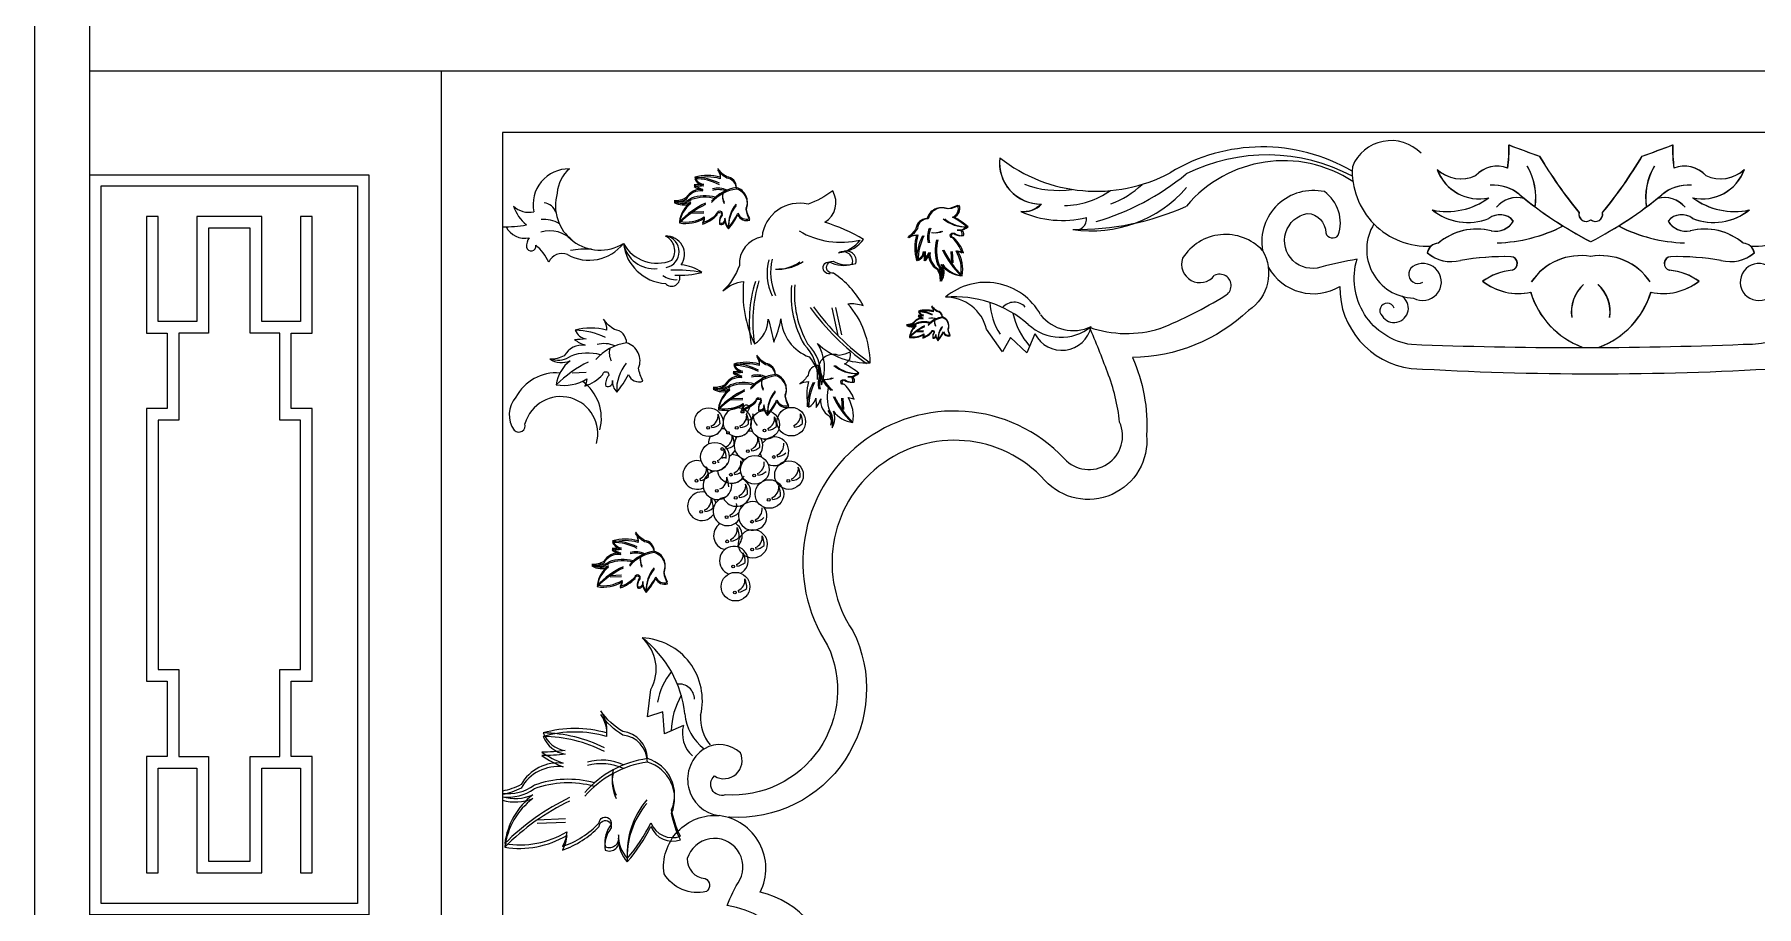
# Model space of a CAD drawing. Header units: metres. Extents: x 4107 to 6907, y 781 to 4481.
# Drawn here: x 4107 to 5656, y 2748 to 3532 of the extents above; entities that cross this region are included whole.
import ezdxf

# ---------------------------------------------------------------- set-up
doc = ezdxf.new("R2010")
doc.units = ezdxf.units.M
for name, color, linetype in [('3', 3, 'Continuous'), ('4', 4, 'Continuous'), ('7', 7, 'Continuous')]:
    doc.layers.add(name, color=color, linetype=linetype)

msp = doc.modelspace()

# ---------------------------------------------------------------- hatches: boundary and pattern name
at = {"layer": '3'}
h = msp.add_hatch(dxfattribs=at)
h.set_pattern_fill('ANGLE', scale=1.31)
h.paths.add_polyline_path([(4713.88, 3178.48, 1), (4711.38, 3178.48, 1)])
h = msp.add_hatch(dxfattribs=at)
h.set_pattern_fill('ANGLE', scale=1.31)
h.paths.add_polyline_path([(4739.63, 3178.48, 1), (4737.13, 3178.48, 1)])
h = msp.add_hatch(dxfattribs=at)
h.set_pattern_fill('ANGLE', scale=1.31)
h.paths.add_polyline_path([(4764.66, 3176.19, 1), (4762.16, 3176.19, 1)])
h = msp.add_hatch(dxfattribs=at)
h.set_pattern_fill('ANGLE', scale=1.31)
h.paths.add_polyline_path([(4726.61, 3159.53, 1), (4724.11, 3159.53, 1)])
h = msp.add_hatch(dxfattribs=at)
h.set_pattern_fill('ANGLE', scale=1.31)
h.paths.add_polyline_path([(4719.4, 3147.36, 1), (4716.9, 3147.36, 1)])
h = msp.add_hatch(dxfattribs=at)
h.set_pattern_fill('ANGLE', scale=1.31)
h.paths.add_polyline_path([(4749.66, 3157.54, 1), (4747.16, 3157.54, 1)])
h = msp.add_hatch(dxfattribs=at)
h.set_pattern_fill('ANGLE', scale=1.31)
h.paths.add_polyline_path([(4772.98, 3152.34, 1), (4770.48, 3152.34, 1)])
h = msp.add_hatch(dxfattribs=at)
h.set_pattern_fill('ANGLE', scale=1.31)
h.paths.add_polyline_path([(4703.49, 3131.02, 1), (4700.99, 3131.02, 1)])
h = msp.add_hatch(dxfattribs=at)
h.set_pattern_fill('ANGLE', scale=1.31)
h.paths.add_polyline_path([(4734.45, 3136.45, 1), (4731.95, 3136.45, 1)])
h = msp.add_hatch(dxfattribs=at)
h.set_pattern_fill('ANGLE', scale=1.31)
h.paths.add_polyline_path([(4755.37, 3135.68, 1), (4752.87, 3135.68, 1)])
h = msp.add_hatch(dxfattribs=at)
h.set_pattern_fill('ANGLE', scale=1.31)
h.paths.add_polyline_path([(4786.06, 3130.87, 1), (4783.56, 3130.87, 1)])
h = msp.add_hatch(dxfattribs=at)
h.set_pattern_fill('ANGLE', scale=1.31)
h.paths.add_polyline_path([(4721.7, 3121.82, 1), (4719.19, 3121.82, 1)])
h = msp.add_hatch(dxfattribs=at)
h.set_pattern_fill('ANGLE', scale=1.31)
h.paths.add_polyline_path([(4738.72, 3115.67, 1), (4736.22, 3115.67, 1)])
h = msp.add_hatch(dxfattribs=at)
h.set_pattern_fill('ANGLE', scale=1.31)
h.paths.add_polyline_path([(4768.43, 3113.88, 1), (4765.93, 3113.88, 1)])
h = msp.add_hatch(dxfattribs=at)
h.set_pattern_fill('ANGLE', scale=1.31)
h.paths.add_polyline_path([(4707.68, 3102.93, 1), (4705.18, 3102.93, 1)])
h = msp.add_hatch(dxfattribs=at)
h.set_pattern_fill('ANGLE', scale=1.31)
h.paths.add_polyline_path([(4730.59, 3098.32, 1), (4728.09, 3098.32, 1)])
h = msp.add_hatch(dxfattribs=at)
h.set_pattern_fill('ANGLE', scale=1.31)
h.paths.add_polyline_path([(4753.44, 3094.19, 1), (4750.94, 3094.19, 1)])
h = msp.add_hatch(dxfattribs=at)
h.set_pattern_fill('ANGLE', scale=1.31)
h.paths.add_polyline_path([(4731.12, 3076.46, 1), (4728.62, 3076.46, 1)])
h = msp.add_hatch(dxfattribs=at)
h.set_pattern_fill('ANGLE', scale=1.31)
h.paths.add_polyline_path([(4753.56, 3069.1, 1), (4751.05, 3069.1, 1)])
h = msp.add_hatch(dxfattribs=at)
h.set_pattern_fill('ANGLE', scale=1.31)
h.paths.add_polyline_path([(4736.47, 3053.93, 1), (4733.97, 3053.93, 1)])
h = msp.add_hatch(dxfattribs=at)
h.set_pattern_fill('ANGLE', scale=1.31)
h.paths.add_polyline_path([(4737.96, 3030.57, 1), (4735.46, 3030.57, 1)])

# ---------------------------------------------------------------- linework, layer by layer
for p, q in [((4708.71, 3372.94), (4698.58, 3372.5)), ((4708.71, 3371.67), (4698.58, 3371.23)), ((4931.07, 3337.13), (4931.51, 3327)), ((4932.34, 3337.13), (4932.78, 3327)), ((4824.03, 3286.39), (4829.46, 3261.63)), ((4827.16, 3286.93), (4832.59, 3262.18)), ((4906.52, 3265.75), (4900.67, 3265.5)), ((4906.52, 3265.02), (4900.67, 3264.77)), ((4977.52, 3246.89), (4963.14, 3267.17)), ((4984.65, 3259.68), (4977.52, 3246.89)), ((4999.32, 3245.94), (4984.65, 3259.68)), ((5006.64, 3263.09), (4999.32, 3245.94)), ((4602.95, 3228.24), (4590.46, 3227.7)), ((4743.78, 3205.01), (4733.65, 3204.57)), ((4743.78, 3203.74), (4733.65, 3203.3)), ((4832.7, 3205.28), (4833.14, 3195.16)), ((4833.97, 3205.28), (4834.41, 3195.16)), ((4715.48, 3180.24), (4715.89, 3178.75)), ((4741.23, 3180.24), (4741.63, 3178.75)), ((4766.26, 3177.95), (4766.66, 3176.46)), ((4789.71, 3180.69), (4790.11, 3179.2)), ((4728.21, 3161.29), (4728.61, 3159.8)), ((4721, 3149.12), (4721.41, 3147.63)), ((4751.26, 3159.3), (4751.67, 3157.81)), ((4774.58, 3154.1), (4774.99, 3152.61)), ((4705.09, 3132.78), (4705.49, 3131.29)), ((4736.05, 3138.21), (4736.45, 3136.72)), ((4756.97, 3137.44), (4757.37, 3135.95)), ((4787.66, 3132.63), (4788.07, 3131.14)), ((4740.32, 3117.44), (4740.72, 3115.95)), ((4770.02, 3115.64), (4770.43, 3114.15)), ((4709.28, 3104.69), (4709.69, 3103.2)), ((4732.19, 3100.08), (4732.6, 3098.59)), ((4755.04, 3095.96), (4755.45, 3094.47)), ((4732.72, 3078.22), (4733.12, 3076.73)), ((4755.15, 3070.86), (4755.56, 3069.37)), ((4738.07, 3055.69), (4738.48, 3054.2)), ((4634.75, 3045.93), (4624.63, 3045.49)), ((4634.75, 3044.66), (4624.63, 3044.22)), ((4739.56, 3032.33), (4739.97, 3030.84)), ((4658.09, 2918.67), (4661.17, 2943.34)), ((4671.98, 2923.3), (4658.09, 2918.67)), ((4673.52, 2903.25), (4671.98, 2923.3)), ((4690.5, 2910.96), (4673.52, 2903.25)), ((4584.24, 2826.89), (4558.92, 2825.79)), ((4584.24, 2823.71), (4558.92, 2822.61))]:
    msp.add_line(p, q, dxfattribs=at)
for points in [[(4731.01, 3358.74, 0.06), (4739.51, 3371.48, 0.41), (4750.14, 3366.71, -0.07), (4746.95, 3376.26, 0.45), (4738.23, 3394.61, 0.38), (4729.41, 3404.39, -0.11), (4721.45, 3411.82, -0.15), (4723.57, 3403.86, 0.14), (4700.72, 3403.86, 0.26), (4708.69, 3397.49, -0.03), (4700.19, 3396.96, 0.06), (4707.97, 3392.95, 0.3), (4692.75, 3385.28, -0.13), (4682.13, 3382.63, 0.24), (4697.01, 3381.57, 0.2), (4686.91, 3364.05, 0.18), (4709.23, 3368.3, -0.11), (4707.63, 3362.99, 0.12), (4720.91, 3371.48)], [(4731.01, 3357.47, 0.06), (4739.51, 3370.21, 0.41), (4750.14, 3365.43, -0.07), (4746.95, 3374.99, 0.45), (4738.23, 3393.34, 0.38), (4729.41, 3403.12, -0.11), (4721.45, 3410.55, -0.15), (4723.57, 3402.59, 0.14), (4700.72, 3402.59, 0.26), (4708.69, 3396.22, -0.03), (4700.19, 3395.69, 0.06), (4707.97, 3391.68, 0.3), (4692.75, 3384.01, -0.13), (4682.13, 3381.36, 0.24), (4697.01, 3380.3, 0.2), (4686.91, 3362.78, 0.18), (4709.23, 3367.03, -0.11), (4707.63, 3361.72, 0.12), (4720.91, 3370.21)], [(4974.74, 3416.9, 0.41), (5011.82, 3379.82, -6.28), (5011.82, 3379.82, -0.26), (4993.83, 3373.12)], [(4852.57, 3347.95, 0.06), (4817.55, 3363.43, 0.41), (4824.76, 3391.65, -0.07), (4802.6, 3379.7, 0.45), (4761.14, 3350.35, 0.38), (4740.83, 3324.45, -0.11), (4725.95, 3301.64, -0.15), (4744.64, 3310.28, 0.14), (4754.44, 3254.02, 0.26), (4766.71, 3276.38, -0.03), (4771.66, 3255.67, 0.06), (4778.2, 3276.55, 0.3), (4803.61, 3242.35, -0.13), (4814.7, 3217.32, 0.24), (4810.94, 3254.41, 0.2), (4858.41, 3237.06, 0.18), (4838.38, 3290.2, -0.11), (4852.14, 3288.55, 0.12), (4825.52, 3317.62)], [(4945.27, 3359.43, 0.06), (4932.53, 3367.93, 0.41), (4937.31, 3378.56, -0.07), (4927.76, 3375.37, 0.45), (4909.4, 3366.65, 0.38), (4899.63, 3357.84, -0.11), (4892.2, 3349.87, -0.15), (4900.16, 3351.99, 0.14), (4900.16, 3329.15, 0.26), (4906.53, 3337.12, -0.03), (4907.06, 3328.61, 0.06), (4911.07, 3336.39, 0.3), (4918.73, 3321.18, -0.13), (4921.39, 3310.55, 0.24), (4922.45, 3325.43, 0.2), (4939.96, 3315.33, 0.18), (4935.72, 3337.65, -0.11), (4941.02, 3336.05, 0.12), (4932.53, 3349.34)], [(4946.54, 3359.43, 0.06), (4933.8, 3367.93, 0.41), (4938.58, 3378.56, -0.07), (4929.03, 3375.37, 0.45), (4910.67, 3366.65, 0.38), (4900.9, 3357.84, -0.11), (4893.47, 3349.87, -0.15), (4901.43, 3351.99, 0.14), (4901.43, 3329.15, 0.26), (4907.8, 3337.12, -0.03), (4908.33, 3328.61, 0.06), (4912.34, 3336.39, 0.3), (4920, 3321.18, -0.13), (4922.66, 3310.55, 0.24), (4923.72, 3325.43, 0.2), (4941.23, 3315.33, 0.18), (4936.99, 3337.65, -0.11), (4942.3, 3336.05, 0.12), (4933.8, 3349.34)], [(5809.67, 3344.74, 0.49), (5753.96, 3390.96, 0.33), (5741.44, 3351.69, 0.6), (5752.77, 3353.89, -0.4), (5769.3, 3371.39, -1.09), (5754.49, 3322.56, 0.05), (5730.37, 3331.9, -0.41), (5643.67, 3253.41, -0.02), (5345.41, 3253.41, -0.46), (5296.38, 3330.3, 0.01), (5263.95, 3323.15, -1.07), (5251.68, 3371.39, -0.4), (5268.21, 3353.89, 0.6), (5279.54, 3351.69, 0.33), (5267.02, 3390.96, 0.53), (5211.32, 3338.18)], [(4720.91, 3371.48, -1.13), (4725.16, 3370.95, 0.21), (4723.04, 3362.99, 0.66), (4727.82, 3367.24, 0.2), (4731.01, 3358.74)], [(4720.91, 3370.21, -1.13), (4725.16, 3369.68, 0.21), (4723.04, 3361.72, 0.66), (4727.82, 3365.97, 0.2), (4731.01, 3357.47)], [(4822.4, 3317.08, -1.13), (4821.88, 3327.78, 0.21), (4842.4, 3325.96, 0.66), (4829.89, 3335.91, 0.2), (4849.44, 3347.41)], [(4825.52, 3317.62, -1.13), (4825.01, 3328.32, 0.21), (4845.53, 3326.5, 0.66), (4833.02, 3336.46, 0.2), (4852.57, 3347.95)], [(4932.53, 3349.34, -1.13), (4933.06, 3353.59, 0.21), (4941.02, 3351.46, 0.66), (4936.78, 3356.24, 0.2), (4945.27, 3359.43)], [(4933.8, 3349.34, -1.13), (4934.33, 3353.59, 0.21), (4942.3, 3351.46, 0.66), (4938.05, 3356.24, 0.2), (4946.54, 3359.43)], [(5211.32, 3338.18, 0.49), (5139.53, 3331.12, 0.85), (5168.02, 3315.46, 0.85)], [(4919.38, 3257.56, 0.06), (4924.29, 3264.91, 0.41), (4930.42, 3262.16, -0.07), (4928.58, 3267.67, 0.45), (4923.55, 3278.26, 0.38), (4918.46, 3283.9, -0.11), (4913.87, 3288.18, -0.15), (4915.09, 3283.59, 0.14), (4901.91, 3283.59, 0.26), (4906.51, 3279.92, -0.03), (4901.61, 3279.61, 0.06), (4906.09, 3277.3, 0.3), (4897.31, 3272.87, -0.13), (4891.18, 3271.34, 0.24), (4899.77, 3270.73, 0.2), (4893.94, 3260.62, 0.18), (4906.82, 3263.07, -0.11), (4905.9, 3260.01, 0.12), (4913.56, 3264.91)], [(4919.38, 3256.83, 0.06), (4924.29, 3264.18, 0.41), (4930.42, 3261.42, -0.07), (4928.58, 3266.93, 0.45), (4923.55, 3277.52, 0.38), (4918.46, 3283.16, -0.11), (4913.87, 3287.45, -0.15), (4915.09, 3282.86, 0.14), (4901.91, 3282.86, 0.26), (4906.51, 3279.18, -0.03), (4901.61, 3278.88, 0.06), (4906.09, 3276.56, 0.3), (4897.31, 3272.14, -0.13), (4891.18, 3270.61, 0.24), (4899.77, 3270, 0.2), (4893.94, 3259.89, 0.18), (4906.82, 3262.34, -0.11), (4905.9, 3259.28, 0.12), (4913.56, 3264.18)], [(4630.44, 3210.73, 0.06), (4640.92, 3226.44, 0.41), (4654.02, 3220.55, -0.07), (4650.09, 3232.33, 0.45), (4639.34, 3254.95, 0.38), (4628.47, 3267, -0.11), (4618.65, 3276.16, -0.15), (4621.27, 3266.35, 0.14), (4593.11, 3266.35, 0.26), (4602.93, 3258.5, -0.03), (4592.45, 3257.84, 0.06), (4602.04, 3252.9, 0.3), (4583.28, 3243.45, -0.13), (4570.18, 3240.18, 0.24), (4588.52, 3238.87, 0.2), (4576.08, 3217.28, 0.18), (4603.59, 3222.51, -0.11), (4601.62, 3215.97, 0.12), (4617.99, 3226.44)], [(4913.56, 3264.91, -1.13), (4916.01, 3264.61, 0.21), (4914.79, 3260.01, 0.66), (4917.54, 3262.46, 0.2), (4919.38, 3257.56)], [(4913.56, 3264.18, -1.13), (4916.01, 3263.87, 0.21), (4914.79, 3259.28, 0.66), (4917.54, 3261.73, 0.2), (4919.38, 3256.83)], [(4766.08, 3190.81, 0.06), (4774.58, 3203.55, 0.41), (4785.21, 3198.77, -0.07), (4782.02, 3208.33, 0.45), (4773.3, 3226.68, 0.38), (4764.49, 3236.46, -0.11), (4756.52, 3243.89, -0.15), (4758.64, 3235.93, 0.14), (4735.8, 3235.93, 0.26), (4743.77, 3229.56, -0.03), (4735.27, 3229.03, 0.06), (4743.05, 3225.02, 0.3), (4727.83, 3217.35, -0.13), (4717.2, 3214.69, 0.24), (4732.08, 3213.63, 0.2), (4721.98, 3196.12, 0.18), (4744.3, 3200.36, -0.11), (4742.7, 3195.06, 0.12), (4755.99, 3203.55)], [(4766.08, 3189.54, 0.06), (4774.58, 3202.28, 0.41), (4785.21, 3197.5, -0.07), (4782.02, 3207.06, 0.45), (4773.3, 3225.41, 0.38), (4764.49, 3235.19, -0.11), (4756.52, 3242.62, -0.15), (4758.64, 3234.65, 0.14), (4735.8, 3234.65, 0.26), (4743.77, 3228.29, -0.03), (4735.27, 3227.75, 0.06), (4743.05, 3223.74, 0.3), (4727.83, 3216.08, -0.13), (4717.2, 3213.42, 0.24), (4732.08, 3212.36, 0.2), (4721.98, 3194.85, 0.18), (4744.3, 3199.09, -0.11), (4742.7, 3193.79, 0.12), (4755.99, 3202.28)], [(4848.17, 3227.59, 0.06), (4835.43, 3236.09, 0.41), (4840.21, 3246.71, -0.07), (4830.66, 3243.53, 0.45), (4812.3, 3234.81, 0.38), (4802.53, 3225.99, -0.11), (4795.09, 3218.02, -0.15), (4803.06, 3220.15, 0.14), (4803.06, 3197.3, 0.26), (4809.43, 3205.27, -0.03), (4809.96, 3196.77, 0.06), (4813.97, 3204.55, 0.3), (4821.63, 3189.33, -0.13), (4824.29, 3178.71, 0.24), (4825.35, 3193.58, 0.2), (4842.86, 3183.49, 0.18), (4838.62, 3205.8, -0.11), (4843.92, 3204.21, 0.12), (4835.43, 3217.49)], [(4617.99, 3226.44, -1.13), (4623.23, 3225.78, 0.21), (4620.61, 3215.97, 0.66), (4626.51, 3221.2, 0.2), (4630.44, 3210.73)], [(4834.16, 3217.49, -1.13), (4834.69, 3221.74, 0.21), (4842.65, 3219.62, 0.66), (4838.41, 3224.4, 0.2), (4846.9, 3227.59)], [(4835.43, 3217.49, -1.13), (4835.96, 3221.74, 0.21), (4843.92, 3219.62, 0.66), (4839.68, 3224.4, 0.2), (4848.17, 3227.59)], [(4744.42, 3196.49, -1.13), (4749.66, 3195.84, 0.21), (4747.04, 3186.02, 0.66), (4752.93, 3191.26, 0.2), (4756.86, 3180.79)], [(4755.99, 3203.55, -1.13), (4760.24, 3203.02, 0.21), (4758.11, 3195.06, 0.66), (4762.89, 3199.3, 0.2), (4766.08, 3190.81)], [(4755.99, 3202.28, -1.13), (4760.24, 3201.75, 0.21), (4758.11, 3193.79, 0.66), (4762.89, 3198.03, 0.2), (4766.08, 3189.54)], [(4657.06, 3031.73, 0.06), (4665.56, 3044.47, 0.41), (4676.18, 3039.69, -0.07), (4672.99, 3049.24, 0.45), (4664.27, 3067.6, 0.38), (4655.46, 3077.38, -0.11), (4647.49, 3084.81, -0.15), (4649.62, 3076.84, 0.14), (4626.77, 3076.84, 0.26), (4634.74, 3070.48, -0.03), (4626.24, 3069.94, 0.06), (4634.02, 3065.93, 0.3), (4618.8, 3058.27, -0.13), (4608.17, 3055.61, 0.24), (4623.05, 3054.55, 0.2), (4612.96, 3037.04, 0.18), (4635.27, 3041.28, -0.11), (4633.68, 3035.98, 0.12), (4646.96, 3044.47)], [(4657.06, 3030.46, 0.06), (4665.56, 3043.2, 0.41), (4676.18, 3038.42, -0.07), (4672.99, 3047.97, 0.45), (4664.27, 3066.33, 0.38), (4655.46, 3076.1, -0.11), (4647.49, 3083.53, -0.15), (4649.62, 3075.57, 0.14), (4626.77, 3075.57, 0.26), (4634.74, 3069.2, -0.03), (4626.24, 3068.67, 0.06), (4634.02, 3064.66, 0.3), (4618.8, 3057, -0.13), (4608.17, 3054.34, 0.24), (4623.05, 3053.28, 0.2), (4612.96, 3035.77, 0.18), (4635.27, 3040.01, -0.11), (4633.68, 3034.71, 0.12), (4646.96, 3043.2)], [(4646.96, 3044.47, -1.13), (4651.21, 3043.94, 0.21), (4649.09, 3035.98, 0.66), (4653.87, 3040.22, 0.2), (4657.06, 3031.73)], [(4646.96, 3043.2, -1.13), (4651.21, 3042.67, 0.21), (4649.09, 3034.71, 0.66), (4653.87, 3038.95, 0.2), (4657.06, 3030.46)], [(4820.18, 2982.93, -0.57), (4728.03, 2848.42, -0.8), (4718.3, 2865.48, 0.75), (4741.67, 2886.34, 0.33), (4709.35, 2890, 0.42)], [(4639.99, 2791.39, 0.06), (4661.25, 2823.23, 0.41), (4687.81, 2811.29, -0.07), (4679.84, 2835.17, 0.45), (4658.04, 2881.05, 0.38), (4636.01, 2905.5, -0.11), (4616.08, 2924.08, -0.15), (4621.4, 2904.17, 0.14), (4564.28, 2904.17, 0.26), (4584.21, 2888.25, -0.03), (4562.95, 2886.92, 0.06), (4582.41, 2876.9, 0.3), (4544.36, 2857.73, -0.08), (4527.65, 2851.86)], [(4639.99, 2788.21, 0.06), (4661.25, 2820.05, 0.41), (4687.81, 2808.11, -0.07), (4679.84, 2832, 0.45), (4658.04, 2877.88, 0.38), (4636.01, 2902.32, -0.11), (4616.08, 2920.9, -0.15), (4621.4, 2901, 0.14), (4564.28, 2901, 0.26), (4584.21, 2885.07, -0.03), (4562.95, 2883.75, 0.06), (4582.41, 2873.72, 0.3), (4544.36, 2854.55, -0.08), (4527.65, 2848.68)], [(4527.65, 2846.84, 0.17), (4554.98, 2848.44, 0.2), (4529.75, 2804.65, 0.18), (4585.53, 2815.27, -0.11), (4581.55, 2802, 0.12), (4614.76, 2823.23)], [(4527.65, 2843.67, 0.17), (4554.98, 2845.27, 0.2), (4529.75, 2801.48, 0.18), (4585.53, 2812.09, -0.11), (4581.55, 2798.82, 0.12), (4614.76, 2820.05)], [(4614.76, 2823.23, -1.13), (4625.38, 2821.9, 0.21), (4620.07, 2802, 0.66), (4632.02, 2812.62, 0.2), (4639.99, 2791.39)], [(4614.76, 2820.05, -1.13), (4625.38, 2818.73, 0.21), (4620.07, 2798.82, 0.66), (4632.02, 2809.44, 0.2), (4639.99, 2788.21)], [(4680.08, 2344.91, -0.47), (4640.48, 2404.88, -0.33), (4680.69, 2413.93, -0.6), (4677.5, 2402.83, 0.4), (4658.63, 2387.89, 1.07), (4707.76, 2395.91, -0.01), (4703.47, 2428.83, 0.45), (4787.12, 2502.76, 0.04), (4800.5, 2655.69, 0.41), (4729.86, 2748.9, -0.05), (4741.27, 2772.11, 1.09), (4693.91, 2791.13, 0.4), (4709.9, 2773.13, -0.6), (4711.11, 2761.65, -0.33), (4673.08, 2777.55, -0.48), (4722.5, 2829.81, -0.48)]]:
    msp.add_lwpolyline(points, format="xyb", dxfattribs=at)
for points in [[(4166.55, 2750.64), (4166.55, 3396.22), (4397.37, 3396.22), (4397.37, 2750.64)], [(4742.49, 3193.91), (4744.66, 3193.91), (4744.66, 3192.02), (4742.49, 3192.02)], [(4729.47, 3174.97), (4731.64, 3174.97), (4731.64, 3173.07), (4729.47, 3173.07)]]:
    msp.add_lwpolyline(points, close=True, dxfattribs=at)
for points in [[(4207.42, 3368.59), (4207.42, 3263.8), (4226.16, 3263.8), (4226.16, 3196.05), (4207.42, 3196.05), (4207.42, 2950.81), (4226.16, 2950.81), (4226.16, 2883.06), (4207.42, 2883.06), (4207.42, 2778.27), (4217.86, 2778.27), (4217.86, 2872.62), (4252.75, 2872.62), (4252.75, 2778.27), (4311.17, 2778.27), (4311.17, 2872.62), (4346.06, 2872.62), (4346.06, 2778.27), (4356.5, 2778.27), (4356.5, 2883.06), (4337.75, 2883.06), (4337.75, 2950.81), (4356.5, 2950.81), (4356.5, 3196.05), (4337.75, 3196.05), (4337.75, 3263.8), (4356.5, 3263.8), (4356.5, 3368.59), (4346.06, 3368.59), (4346.06, 3274.24), (4311.17, 3274.24), (4311.17, 3368.59), (4252.75, 3368.59), (4252.75, 3274.24), (4217.86, 3274.24), (4217.86, 3368.59), (4207.42, 3368.59)], [(4346.06, 3185.6), (4327.31, 3185.6), (4327.31, 3263.8), (4300.72, 3263.8), (4300.72, 3358.15), (4263.19, 3358.15), (4263.19, 3263.8), (4236.61, 3263.8), (4236.61, 3185.6), (4217.86, 3185.6), (4217.86, 2961.25), (4236.61, 2961.25), (4236.61, 2883.06), (4263.19, 2883.06), (4263.19, 2788.71), (4300.72, 2788.71), (4300.72, 2883.06), (4327.31, 2883.06), (4327.31, 2961.25), (4346.06, 2961.25), (4346.06, 3185.6)]]:
    msp.add_lwpolyline(points, dxfattribs=at)
for centre, radius in [((4713.23, 3183.65), 12.87), ((4764, 3181.36), 12.87), ((4787.45, 3184.1), 12.87), ((4712.63, 3178.48), 1.25), ((4738.38, 3178.48), 1.25), ((4763.41, 3176.19), 1.25), ((4718.75, 3152.53), 12.87), ((4725.36, 3159.53), 1.25), ((4718.15, 3147.36), 1.25), ((4754.71, 3140.84), 12.87), ((4748.41, 3157.54), 1.25), ((4771.73, 3152.34), 1.25), ((4785.41, 3136.04), 12.87), ((4702.24, 3131.02), 1.25), ((4733.2, 3136.45), 1.25), ((4754.12, 3135.68), 1.25), ((4767.77, 3119.05), 12.87), ((4784.81, 3130.87), 1.25), ((4720.45, 3121.82), 1.25), ((4737.47, 3115.67), 1.25), ((4767.18, 3113.88), 1.25), ((4706.43, 3102.93), 1.25), ((4729.34, 3098.32), 1.25), ((4752.9, 3074.27), 12.87), ((4752.19, 3094.19), 1.25), ((4729.87, 3076.46), 1.25), ((4752.31, 3069.1), 1.25), ((4735.22, 3053.93), 1.25), ((4737.31, 3035.74), 12.87), ((4736.71, 3030.57), 1.25)]:
    msp.add_circle(centre, radius, dxfattribs=at)
for centre, radius, start, end in [((5211.32, 3270.74), 160.47, 59.8, 121.19), ((5215.35, 3261), 163, 61.87, 116.52), ((5327, 3399.32), 37.57, 44.11, 158.01), ((4587.24, 3379.45), 31.98, 88.94, 191.87), ((4608.34, 3387.53), 31.49, 130.65, 176.17), ((5011.82, 3416.9), 37.08, 172.97, 271.28), ((5061.86, 3531.69), 140.35, 231.77, 298.21), ((5230.21, 3305.17), 113.6, 56.63, 140.14), ((5359.55, 3409.43), 67.5, 176.64, 272.86), ((5400.2, 3385.36), 56.95, 351.72, 30.1), ((5400.4, 3385.36), 56.95, 351.72, 30.1), ((5612.94, 3385.36), 56.95, 149.9, 188.28), ((5613.13, 3385.36), 56.95, 149.9, 188.28), ((5653.79, 3409.43), 67.5, 267.14, 3.36), ((4700.3, 3354.33), 49.53, 62.99, 89.51), ((4700.3, 3353.06), 49.53, 62.99, 89.51), ((4743.14, 3358.78), 36.17, 97.81, 139.22), ((4743.14, 3357.5), 36.17, 97.81, 139.22), ((4721.71, 3374.76), 19.31, 65.6, 105.24), ((4721.71, 3373.49), 19.31, 65.6, 105.24), ((5027.45, 3475.5), 83.42, 248.76, 278.7), ((5057.81, 3468.52), 112.8, 261.36, 319.05), ((4997.78, 3582.51), 227.63, 286.28, 309.5), ((5046.82, 3456.53), 81.49, 290.23, 313.58), ((5419.13, 3360.69), 36.1, 49.27, 94.7), ((5419.32, 3360.69), 36.1, 49.27, 94.7), ((5594.01, 3360.69), 36.1, 85.3, 130.73), ((5594.2, 3360.69), 36.1, 85.3, 130.73), ((4574.08, 3391.05), 38.88, 199.76, 230.28), ((4551.57, 3393.2), 20.79, 227.37, 282.15), ((4563.42, 3367.79), 13.19, 20.09, 82.59), ((4615.41, 3378.47), 40.08, 163.82, 301.73), ((4688.07, 3398.16), 16.14, 256.34, 305.66), ((4688.07, 3396.88), 16.14, 256.34, 305.66), ((4747.44, 3303.61), 85.54, 115.77, 135.04), ((4747.44, 3302.34), 85.54, 115.77, 135.04), ((4709.67, 3351.38), 35.8, 74.56, 109.91), ((4709.67, 3350.11), 35.8, 74.56, 109.91), ((4739.74, 3387.67), 14.16, 168.22, 205.73), ((4739.74, 3386.4), 14.16, 168.22, 205.73), ((4760.79, 3360.52), 29.84, 139.85, 183.41), ((4760.79, 3359.25), 29.84, 139.85, 183.41), ((4996.52, 3395.31), 22.35, 263.09, 316.17), ((5031.46, 3454.36), 75.92, 271.29, 304.67), ((5044.77, 3597.22), 240.24, 269.07, 294.13), ((5440.33, 3361.41), 24.25, 74.9, 140.12), ((5440.52, 3361.41), 24.25, 74.9, 140.12), ((5668.47, 3661.31), 354.47, 230.44, 242.76), ((5668.66, 3661.31), 354.47, 230.44, 242.76), ((5344.67, 3661.31), 354.47, 297.24, 309.56), ((5344.86, 3661.31), 354.47, 297.24, 309.56), ((5572.81, 3361.41), 24.25, 39.88, 105.1), ((5573, 3361.41), 24.25, 39.88, 105.1), ((4564.92, 3339.07), 26.89, 58.83, 95.18), ((4943.49, 3389.21), 29.84, 229.85, 273.41), ((4944.76, 3389.21), 29.84, 229.85, 273.41), ((5031.1, 3455.34), 90.27, 245.61, 284.01), ((5043.55, 3366.16), 9.54, 253.64, 9.57), ((5348.69, 3338.89), 43.65, 148.16, 268.12), ((4530.89, 3457.54), 98.13, 268.11, 280.77), ((4547.97, 3368.29), 19.25, 207.45, 281.31), ((4563.05, 3341.45), 13.82, 144.83, 181.74), ((4570.16, 3327.17), 28.58, 42.71, 106.36), ((4674.98, 3334.58), 16.52, 324.97, 92.56), ((4667.93, 3337.69), 14.8, 325.43, 64.74), ((4672.18, 3336.94), 14.43, 281.55, 78.83), ((4832.29, 3420), 74.59, 239.72, 283.29), ((4949.69, 3328.72), 49.53, 152.99, 179.51), ((4950.96, 3328.72), 49.53, 152.99, 179.51), ((4929.25, 3350.13), 19.31, 155.6, 195.24), ((4930.52, 3350.13), 19.31, 155.6, 195.24), ((4916.35, 3368.16), 14.16, 258.22, 295.73), ((4917.62, 3368.16), 14.16, 258.22, 295.73), ((4952.63, 3338.09), 35.8, 164.56, 199.91), ((4953.9, 3338.09), 35.8, 164.56, 199.91), ((5418.74, 3481.97), 137.09, 271.5, 297.28), ((5418.93, 3481.97), 137.09, 271.5, 297.28), ((5594.4, 3481.97), 137.09, 242.72, 268.5), ((5594.59, 3481.97), 137.09, 242.72, 268.5), ((4553.43, 3341.86), 4.28, 191.3, 11.3), ((4529.57, 3308.74), 44.05, 25.37, 50.44), ((4581.11, 3322.57), 12.78, 66.81, 156.75), ((4605.43, 3368.8), 39.5, 240.78, 321.82), ((4602.75, 3259.1), 80.2, 86.5, 100.02), ((4677.05, 3349.08), 40.83, 186.61, 266.06), ((4666.7, 3361.12), 34.54, 208.99, 292.86), ((4664.15, 3349.87), 28.2, 191.24, 275.58), ((5000.41, 3375.86), 85.54, 205.77, 225.04), ((5001.68, 3375.86), 85.54, 205.77, 225.04), ((5497.27, 3280.47), 52.96, 79.84, 146.36), ((5497.46, 3280.47), 52.96, 79.84, 146.36), ((5515.87, 3280.47), 52.96, 33.64, 100.16), ((5516.06, 3280.47), 52.96, 33.64, 100.16), ((4683.45, 3330.53), 18.75, 232.67, 274.29), ((4679.73, 3313.41), 7.48, 222.73, 18.39), ((4682.46, 3173.07), 147.38, 80.43, 91.32), ((4686.83, 3394.28), 78.5, 266.94, 284.86), ((4684.83, 3286.23), 39.05, 55.47, 84.6), ((4813.97, 3317.63), 48.28, 165.47, 205.12), ((4817.1, 3318.18), 48.28, 165.47, 205.12), ((4774.46, 3356.5), 35.4, 268.1, 305.6), ((4777.59, 3357.04), 35.4, 268.1, 305.6), ((4905.86, 3316.49), 16.14, 346.34, 35.66), ((4907.13, 3316.49), 16.14, 346.34, 35.66), ((5172.93, 3306.49), 10.23, 297.03, 118.7), ((5351.16, 3316.8), 8.39, 107.72, 301.94), ((5355.6, 3309.68), 16.65, 239.96, 114.83), ((5657.74, 3309.68), 16.65, 65.17, 300.04), ((4873.49, 3273.66), 123.83, 162.86, 189.38), ((4876.62, 3274.21), 123.83, 162.86, 189.38), ((4876.72, 3298), 89.49, 174.44, 209.79), ((4879.85, 3298.55), 89.49, 174.44, 209.79), ((4962.53, 3253.1), 56.28, 28.95, 130.21), ((5521.67, 3283.04), 32.54, 131.66, 189.3), ((5521.86, 3283.04), 32.54, 131.66, 189.3), ((5491.47, 3283.04), 32.54, 350.7, 48.34), ((5491.66, 3283.04), 32.54, 350.7, 48.34), ((4978.19, 3411.53), 213.86, 215.65, 234.92), ((4981.32, 3412.07), 213.86, 215.65, 234.92), ((4926.63, 3258.57), 37.51, 13.25, 90.65), ((4934.54, 3196.03), 100.39, 48.79, 94.76), ((5025.46, 3295.09), 59.63, 183.56, 212.77), ((4987.93, 3277.64), 13.86, 43.55, 138.81), ((4974.59, 3625.79), 386.08, 291.99, 301.72), ((5323.5, 3284.05), 6.62, 18.1, 227.68), ((5329.79, 3286.11), 12.8, 212.89, 57.83), ((4894.61, 3280.3), 9.31, 256.34, 305.66), ((4894.61, 3279.57), 9.31, 256.34, 305.66), ((4928.87, 3225.75), 49.35, 115.77, 135.04), ((4928.87, 3225.02), 49.35, 115.77, 135.04), ((4907.07, 3253.32), 20.65, 74.56, 109.91), ((4907.07, 3252.58), 20.65, 74.56, 109.91), ((4901.67, 3255.01), 28.58, 62.99, 89.51), ((4901.67, 3254.28), 28.58, 62.99, 89.51), ((4926.38, 3257.58), 20.87, 97.81, 139.22), ((4926.38, 3256.85), 20.87, 97.81, 139.22), ((4914.02, 3266.07), 11.14, 65.6, 105.24), ((4924.42, 3274.25), 8.17, 168.22, 205.73), ((4924.42, 3273.52), 8.17, 168.22, 205.73), ((4936.57, 3258.59), 17.21, 139.85, 183.41), ((4936.57, 3257.85), 17.21, 139.85, 183.41), ((5052.25, 3296.12), 66.96, 192.43, 221.25), ((5030.03, 3303.11), 43.1, 227.08, 309.02), ((5030.75, 3275.27), 27.01, 206.81, 347.94), ((5041.13, 3303.19), 37.2, 217.9, 295.54), ((5089.26, 3366.61), 103.23, 251.04, 286.83), ((4457.6, 3006), 653.38, 19.92, 23.73), ((4592.58, 3205.29), 61.06, 62.99, 89.51), ((4645.39, 3210.77), 44.59, 97.81, 139.22), ((4618.98, 3230.48), 23.81, 65.6, 105.24), ((4770.79, 3224.74), 40.36, 356.22, 45.54), ((4773.91, 3225.28), 40.36, 356.22, 45.54), ((4577.5, 3259.32), 19.9, 256.34, 305.66), ((4650.7, 3142.76), 105.45, 115.77, 135.04), ((4604.13, 3201.66), 44.13, 74.56, 109.91), ((4641.2, 3246.39), 17.46, 168.22, 205.73), ((4575.9, 3187.25), 40.73, 85.19, 152.55), ((4667.16, 3212.92), 36.78, 139.85, 183.41), ((4735.37, 3186.39), 49.53, 62.99, 89.51), ((4735.37, 3185.12), 49.53, 62.99, 89.51), ((4778.21, 3190.84), 36.17, 97.81, 139.22), ((4778.21, 3189.57), 36.17, 97.81, 139.22), ((4756.78, 3206.83), 19.31, 65.6, 105.24), ((4756.78, 3205.56), 19.31, 65.6, 105.24), ((4774.81, 3219.73), 14.16, 168.22, 205.73), ((4846.87, 3239.72), 36.17, 187.81, 229.22), ((4830.88, 3218.29), 19.31, 155.6, 195.24), ((4848.14, 3239.72), 36.17, 187.81, 229.22), ((4832.15, 3218.29), 19.31, 155.6, 195.24), ((4817.98, 3236.32), 14.16, 258.22, 295.73), ((4819.25, 3236.32), 14.16, 258.22, 295.73), ((4845.12, 3257.37), 29.84, 229.85, 273.41), ((4846.39, 3257.37), 29.84, 229.85, 273.41), ((4913.28, 3166.24), 170.43, 5.9, 21.45), ((4575.9, 3187.25), 40.73, 344.9, 54.48), ((4723.14, 3230.22), 16.14, 256.34, 305.66), ((4723.14, 3228.95), 16.14, 256.34, 305.66), ((4782.52, 3135.67), 85.54, 115.77, 135.04), ((4782.52, 3134.4), 85.54, 115.77, 135.04), ((4744.74, 3183.45), 35.8, 74.56, 109.91), ((4744.74, 3182.18), 35.8, 74.56, 109.91), ((4774.81, 3218.46), 14.16, 168.22, 205.73), ((4795.87, 3192.59), 29.84, 139.85, 183.41), ((4795.87, 3191.32), 29.84, 139.85, 183.41), ((4851.32, 3196.88), 49.53, 152.99, 179.51), ((4852.59, 3196.88), 49.53, 152.99, 179.51), ((4855.53, 3206.25), 35.8, 164.56, 199.91), ((4902.04, 3244.02), 85.54, 205.77, 225.04), ((4903.31, 3244.02), 85.54, 205.77, 225.04), ((4557.63, 3190.26), 23.83, 138.59, 215.67), ((4580.05, 3173.29), 33.36, 344.44, 164.33), ((4738.97, 3183.65), 12.87, 235.28, 222.42), ((4785.88, 3189.95), 10.02, 292.47, 7.52), ((4777.36, 3182.99), 20.22, 358.85, 24.14), ((4933.93, 3057.62), 136.07, 43.29, 213.29), ((4807.49, 3184.64), 16.14, 346.34, 35.66), ((4808.76, 3184.64), 16.14, 346.34, 35.66), ((4542.3, 3180.63), 5.86, 226.64, 16.52), ((4713.23, 3183.65), 12.87, 276.32, 331.45), ((4711.65, 3189.5), 10.02, 292.47, 7.52), ((4715.12, 3190.35), 11.62, 273.78, 315.07), ((4703.14, 3182.55), 20.22, 358.85, 24.14), ((4725.95, 3164.7), 12.87, 82.25, 96.32), ((4737.4, 3189.5), 10.02, 292.47, 7.52), ((4740.87, 3190.35), 11.62, 273.78, 315.07), ((4728.89, 3182.55), 20.22, 358.85, 24.14), ((4762.43, 3187.21), 10.02, 292.47, 7.52), ((4765.9, 3188.05), 11.62, 273.78, 315.07), ((4753.91, 3180.25), 20.22, 358.85, 24.14), ((4789.35, 3190.79), 11.62, 273.78, 315.07), ((5055.28, 3171.3), 30.21, 222.4, 24.34), ((4725.95, 3164.7), 12.87, 151.45, 182.71), ((4724.38, 3170.55), 10.02, 292.47, 7.52), ((4727.85, 3171.4), 11.62, 273.78, 315.07), ((4715.86, 3163.6), 20.22, 358.85, 24.14), ((4749, 3162.71), 12.87, 141.19, 256), ((4738.97, 3183.65), 12.87, 262.25, 321.19), ((4725.95, 3164.7), 12.87, 21.06, 28.75), ((4749, 3162.71), 12.87, 72.83, 90), ((4747.43, 3168.56), 10.02, 292.47, 7.52), ((4750.9, 3169.41), 11.62, 273.78, 315.07), ((4764, 3181.36), 12.87, 222.12, 323.49), ((4738.92, 3161.6), 20.22, 358.85, 24.14), ((4749, 3162.71), 12.87, 313.27, 29.54), ((4772.33, 3157.51), 12.87, 243.06, 145.59), ((4770.75, 3163.36), 10.02, 292.47, 7.52), ((4702.83, 3136.19), 12.87, 73.39, 295.6), ((4718.75, 3152.53), 12.87, 276.32, 331.45), ((4717.17, 3158.38), 10.02, 292.47, 7.52), ((4720.64, 3159.23), 11.62, 273.78, 279.07), ((4725.95, 3164.7), 12.87, 264.85, 283.06), ((4733.79, 3141.62), 12.87, 127.52, 132.94), ((4708.66, 3151.43), 20.22, 358.85, 24.14), ((4725.95, 3164.7), 12.87, 296.05, 329.05), ((4725.95, 3164.7), 12.87, 296.05, 329.05), ((4733.79, 3141.62), 12.87, 33.47, 90), ((4732.22, 3147.47), 10.02, 292.47, 7.52), ((4723.7, 3140.52), 20.22, 16.7, 24.14), ((4753.14, 3146.7), 10.02, 292.47, 7.52), ((4772.33, 3157.51), 12.87, 189.27, 203.76), ((4772.33, 3157.51), 12.87, 276.32, 331.45), ((4774.22, 3164.21), 11.62, 273.78, 315.07), ((4701.26, 3142.04), 10.02, 292.47, 7.52), ((4704.73, 3142.89), 11.62, 273.78, 315.07), ((4721.04, 3126.99), 12.87, 90, 7.85), ((4692.74, 3135.09), 20.22, 358.85, 24.14), ((4702.83, 3136.19), 12.87, 10.77, 18.11), ((4733.79, 3141.62), 12.87, 187.85, 322.29), ((4719.46, 3132.84), 10.02, 292.47, 7.52), ((4738.06, 3120.84), 12.87, 203.01, 67.09), ((4738.06, 3120.84), 12.87, 134.14, 136.14), ((4710.95, 3125.89), 20.22, 358.85, 24.14), ((4733.79, 3141.62), 12.87, 270, 330.32), ((4735.69, 3148.32), 11.62, 273.78, 303.14), ((4756.61, 3147.54), 11.62, 273.78, 315.07), ((4783.83, 3141.89), 10.02, 292.47, 7.52), ((4787.3, 3142.74), 11.62, 273.78, 315.07), ((4775.32, 3134.94), 20.22, 358.85, 24.14), ((4707.02, 3108.09), 12.87, 77.4, 323.84), ((4705.45, 3113.95), 10.02, 292.47, 7.52), ((4696.94, 3106.99), 20.22, 358.85, 24.14), ((4729.94, 3103.49), 12.87, 98.17, 324.17), ((4707.02, 3108.09), 12.87, 13.43, 29.46), ((4736.49, 3126.7), 10.02, 292.47, 7.52), ((4739.96, 3127.54), 11.62, 273.78, 315.07), ((4727.97, 3119.74), 20.22, 358.85, 24.14), ((4766.2, 3124.9), 10.02, 292.47, 7.52), ((4769.67, 3125.74), 11.62, 273.78, 315.07), ((4757.68, 3117.94), 20.22, 358.85, 24.14), ((4708.92, 3114.79), 11.62, 273.78, 315.07), ((4728.36, 3109.34), 10.02, 292.47, 7.52), ((4731.83, 3110.19), 11.62, 273.78, 315.07), ((4752.79, 3099.36), 12.87, 68.83, 36.61), ((4729.94, 3103.49), 12.87, 15.36, 23.01), ((4751.21, 3105.22), 10.02, 292.47, 7.52), ((4730.46, 3081.63), 12.87, 123.24, 257.47), ((4728.89, 3087.48), 10.02, 292.47, 7.52), ((4730.46, 3081.63), 12.87, 309.29, 59.5), ((4720.37, 3080.53), 20.22, 358.85, 24.14), ((4754.68, 3106.06), 11.62, 273.78, 315.07), ((4626.35, 3027.31), 49.53, 62.99, 89.51), ((4626.35, 3026.04), 49.53, 62.99, 89.51), ((4669.19, 3031.76), 36.17, 97.81, 139.22), ((4735.82, 3059.1), 12.87, 298.21, 249.07), ((4732.36, 3088.33), 11.62, 273.78, 315.07), ((4751.32, 3080.12), 10.02, 292.47, 7.52), ((4754.8, 3080.97), 11.62, 273.78, 315.07), ((4742.81, 3073.17), 20.22, 358.85, 24.14), ((4614.11, 3071.14), 16.14, 256.34, 305.66), ((4614.11, 3069.87), 16.14, 256.34, 305.66), ((4673.49, 2976.59), 85.54, 115.77, 135.04), ((4673.49, 2975.32), 85.54, 115.77, 135.04), ((4635.72, 3024.37), 35.8, 74.56, 109.91), ((4635.72, 3023.1), 35.8, 74.56, 109.91), ((4669.19, 3030.49), 36.17, 97.81, 139.22), ((4647.76, 3047.75), 19.31, 65.6, 105.24), ((4647.76, 3046.48), 19.31, 65.6, 105.24), ((4665.78, 3060.65), 14.16, 168.22, 205.73), ((4665.78, 3059.38), 14.16, 168.22, 205.73), ((4686.84, 3033.51), 29.84, 139.85, 183.41), ((4734.24, 3064.96), 10.02, 292.47, 7.52), ((4737.71, 3065.8), 11.62, 273.78, 315.07), ((4725.73, 3058), 20.22, 358.85, 24.14), ((4686.84, 3032.24), 29.84, 139.85, 183.41), ((4735.73, 3041.59), 10.02, 292.47, 7.52), ((4727.22, 3034.63), 20.22, 358.85, 24.14), ((4739.2, 3042.43), 11.62, 273.78, 315.07), ((4592.04, 2910.19), 100.39, 6.31, 52.29), ((4651.22, 2933.37), 56.28, 346.47, 87.73), ((4628.44, 2961.66), 37.51, 330.78, 48.17), ((4725.99, 2921.85), 59.63, 141.09, 170.29), ((4686.53, 2934.32), 13.86, 1.07, 96.34), ((4746.45, 2904.52), 66.96, 149.95, 178.77), ((4734.78, 2924.68), 43.1, 184.6, 233.66), ((4743.02, 2917.24), 37.2, 175.43, 219.71), ((4563.22, 2780.34), 123.83, 62.99, 89.51), ((4563.22, 2777.17), 123.83, 62.99, 89.51), ((4716.51, 2903.66), 27.01, 164.33, 228.34), ((4727.07, 2862.35), 32.86, 122.84, 262.02), ((4670.32, 2791.47), 90.43, 97.81, 139.22), ((4670.32, 2788.29), 90.43, 97.81, 139.22), ((4616.75, 2831.43), 48.28, 65.6, 105.24), ((4616.75, 2828.26), 48.28, 65.6, 105.24), ((4661.81, 2863.7), 35.4, 168.22, 205.73), ((4661.81, 2860.52), 35.4, 168.22, 205.73), ((4532.64, 2889.92), 40.36, 262.9, 305.66), ((4532.64, 2886.74), 40.36, 262.9, 305.66), ((4586.64, 2772.98), 89.49, 74.56, 109.91), ((4586.64, 2769.81), 89.49, 74.56, 109.91), ((4681.08, 2653.54), 213.86, 115.77, 135.04), ((4681.08, 2650.37), 213.86, 115.77, 135.04), ((4714.45, 2795.83), 74.59, 139.85, 183.41), ((4714.45, 2792.65), 74.59, 139.85, 183.41)]:
    msp.add_arc(centre, radius, start, end, dxfattribs=at)
at = {"layer": '4'}
msp.add_lwpolyline([(5506.67, 4480.52), (4106.67, 4480.52), (4106.67, 780.51), (4529.86, 780.51)], dxfattribs=at)
for points in [[(5211.32, 3338.18, -0.4), (5198.83, 3284.15, -0.19), (5094.35, 3241.89, -0.12), (5107.11, 3172.1, -0.72), (5015.56, 3131.29, 0.93), (4842.83, 2996.03, -0.58), (4731.85, 2828.48, -0.01), (4730.72, 2828.09)], [(5216.67, 3322.85, 0.42), (5280.81, 3305.62, 0.38), (5345.07, 3232.07, 0.03), (5675.91, 3232.07, 0.33), (5745.15, 3304.64, 0.31), (5796.47, 3314.16, 0.31)], [(4680.07, 2344.83, 0.56), (4726.69, 2411.18, 0.38), (4805.56, 2468.78, 0.05), (4824.56, 2685.95, 0.32), (4759.53, 2760.97, 0.52), (4722.5, 2829.81)]]:
    msp.add_lwpolyline(points, format="xyb", dxfattribs=at)
at = {"layer": '7'}
for p, q in [((4156.55, 780.51), (4156.55, 4480.52)), ((5177.58, 3297.38), (5177.58, 3297.38))]:
    msp.add_line(p, q, dxfattribs=at)
for points in [[(6856.78, 3499.41), (6856.78, 3499.41), (6856.78, 3499.41), (4156.55, 3499.41)], [(4472.63, 3499.41), (4472.63, 1127.12)], [(4527.65, 3444.14), (4527.65, 1127.12)], [(6485.69, 3444.14), (4527.65, 3444.14)]]:
    msp.add_lwpolyline(points, dxfattribs=at)
msp.add_lwpolyline([(4156.55, 2740.64), (4156.55, 3406.22), (4407.37, 3406.22), (4407.37, 2740.64)], close=True, dxfattribs=at)
for centre, radius, start, end in [((5296.06, 3429.73), 136.92, 352.58, 1.39), ((5296.25, 3429.73), 136.92, 352.58, 1.39), ((5635.8, 3944.77), 550.46, 248.38, 251.42), ((5635.99, 3944.77), 550.46, 248.38, 251.42), ((5377.34, 3944.77), 550.46, 288.58, 291.62), ((5377.53, 3944.77), 550.46, 288.58, 291.62), ((5717.08, 3429.73), 136.92, 178.61, 187.42), ((5717.27, 3429.73), 136.92, 178.61, 187.42), ((5389.84, 3434.07), 31.55, 227.12, 294.78), ((5405.99, 3424.53), 39.99, 199.86, 282.79), ((5390.04, 3434.07), 31.55, 227.12, 294.78), ((5406.18, 3424.53), 39.99, 199.86, 282.79), ((5422.31, 3387.66), 26.18, 68.67, 137.29), ((5422.5, 3387.66), 26.18, 68.67, 137.29), ((5803.21, 3625.85), 398.35, 210.61, 219.54), ((5803.4, 3625.85), 398.35, 210.61, 219.54), ((5209.93, 3625.85), 398.35, 320.46, 329.39), ((5210.12, 3625.85), 398.35, 320.46, 329.39), ((5590.83, 3387.66), 26.18, 42.71, 111.33), ((5591.02, 3387.66), 26.18, 42.71, 111.33), ((5607.15, 3424.53), 39.99, 257.21, 340.14), ((5607.34, 3424.53), 39.99, 257.21, 340.14), ((5623.3, 3434.07), 31.55, 245.22, 312.88), ((5623.49, 3434.07), 31.55, 245.22, 312.88), ((5377.23, 3436.05), 62.98, 257.83, 306.67), ((5377.42, 3436.05), 62.98, 257.83, 306.67), ((5635.92, 3436.05), 62.98, 233.33, 282.17), ((5636.11, 3436.05), 62.98, 233.33, 282.17), ((5396.22, 3415.52), 52.21, 231.82, 290.89), ((5396.41, 3415.52), 52.21, 231.82, 290.89), ((5424.8, 3354.56), 15.73, 39.33, 129.26), ((5424.99, 3354.56), 15.73, 39.33, 129.26), ((5420.8, 3374.1), 18.78, 258.49, 329.39), ((5420.99, 3374.1), 18.78, 258.49, 329.39), ((5502.42, 3370.73), 6.6, 166.5, 309.53), ((5502.62, 3370.73), 6.6, 166.5, 309.53), ((5510.72, 3370.73), 6.6, 230.47, 13.5), ((5510.91, 3370.73), 6.6, 230.47, 13.5), ((5588.34, 3354.56), 15.73, 50.74, 140.67), ((5592.34, 3374.1), 18.78, 210.61, 281.51), ((5588.54, 3354.56), 15.73, 50.74, 140.67), ((5592.53, 3374.1), 18.78, 210.61, 281.51), ((5616.92, 3415.52), 52.21, 249.11, 308.18), ((5617.11, 3415.52), 52.21, 249.11, 308.18), ((5404.01, 3303.91), 53.4, 75.87, 130.29), ((5404.2, 3303.91), 53.4, 75.87, 130.29), ((5609.13, 3303.91), 53.4, 49.71, 104.13), ((5609.32, 3303.91), 53.4, 49.71, 104.13), ((5369.85, 3334.2), 10.45, 92.03, 171.17), ((5380.88, 3361.4), 33.33, 230.16, 284.81), ((5370.04, 3334.2), 10.45, 92.03, 171.17), ((5381.07, 3361.4), 33.33, 230.16, 284.81), ((5430.33, 3081.07), 251.45, 88.99, 99.37), ((5430.52, 3081.07), 251.45, 88.99, 99.37), ((5434.27, 3326.31), 6.19, 284.87, 85.53), ((5434.46, 3326.31), 6.19, 284.87, 85.53), ((5578.87, 3326.31), 6.19, 94.47, 255.13), ((5579.06, 3326.31), 6.19, 94.47, 255.13), ((5582.81, 3081.07), 251.45, 80.63, 91.01), ((5583, 3081.07), 251.45, 80.63, 91.01), ((5632.27, 3361.4), 33.33, 255.19, 309.84), ((5632.46, 3361.4), 33.33, 255.19, 309.84), ((5643.29, 3334.2), 10.45, 8.83, 87.97), ((5643.48, 3334.2), 10.45, 8.83, 87.97), ((5440.83, 3266.64), 53.92, 95.29, 125.78), ((5441.02, 3266.64), 53.92, 95.29, 125.78), ((5572.31, 3266.64), 53.92, 54.22, 84.71), ((5572.5, 3266.64), 53.92, 54.22, 84.71), ((5441.67, 3352.21), 52.88, 232.27, 281.77), ((5441.86, 3352.21), 52.88, 232.27, 281.77), ((5525.79, 3323.04), 76.74, 197.13, 249.42), ((5525.98, 3323.04), 76.74, 197.13, 249.42), ((5487.35, 3323.04), 76.74, 290.58, 342.87), ((5487.54, 3323.04), 76.74, 290.58, 342.87), ((5571.47, 3352.21), 52.88, 258.23, 307.73), ((5571.66, 3352.21), 52.88, 258.23, 307.73)]:
    msp.add_arc(centre, radius, start, end, dxfattribs=at)

doc.saveas('drawing.dxf')
